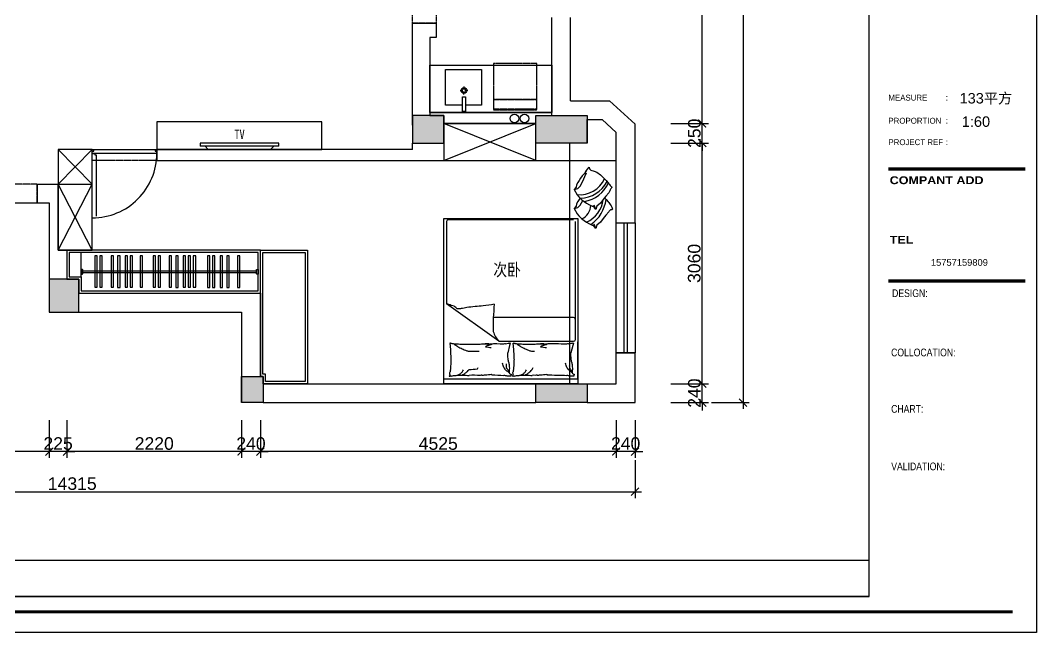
# Model space of a CAD drawing. Header units: millimetres. Extents: x 148889 to 229003, y -70503 to 111106.
# Drawn here: x 184011 to 196937, y -53516 to -45727 of the extents above; entities that cross this region are included whole.
import ezdxf
from ezdxf.enums import TextEntityAlignment as Align

# ---------------------------------------------------------------- set-up
doc = ezdxf.new("R2010")
doc.units = ezdxf.units.MM
doc.header["$PDMODE"] = 3
doc.linetypes.add('DASHED2', pattern=[0.375, 0.25, -0.125])
doc.linetypes.add('HIDDEN', pattern=[0.375, 0.25, -0.125])
for name, color, linetype in [('C-门套', 16, 'Continuous'), ('P-原墙线', 7, 'Continuous'), ('P-固定家具1(到顶)', 3, 'Continuous'), ('P-固定家具2(不到顶)', 2, 'Continuous'), ('P-外部尺寸', 44, 'Continuous'), ('P-完成面', 1, 'Continuous'), ('P-文字', 3, 'Continuous'), ('P-新墙线', 4, 'Continuous'), ('P-活动家具', 3, 'Continuous'), ('P-窗', 3, 'Continuous'), ('P-门', 1, 'Continuous'), ('W-图框', 251, 'Continuous'), ('大墨图框', 4, 'Continuous')]:
    doc.layers.add(name, color=color, linetype=linetype)
doc.styles.add('Arial', font='arial.ttf')
doc.styles.add('H1', font='SimSun.ttf')
doc.styles.add('LOGO', font='arial.ttf')
doc.styles.add('LOGO-2', font='', dxfattribs={"width": 0.8})
doc.styles.add('NAME-1', font='simhei_0.ttf')
doc.styles.add('NAME-2', font='swisse.ttf')
doc.styles.get('LOGO-2').set_extended_font_data('Arial Black')
doc.dimstyles.new('1比80', dxfattribs={"dimscale": 80, "dimtxt": 2, "dimasz": 1.25, "dimexe": 1, "dimexo": 1, "dimgap": 0.25, "dimtad": 1, "dimdec": 0, "dimrnd": 0.005, "dimzin": 0, "dimdsep": 46, "dimtxsty": 'Arial', "dimblk": 'ARCHTICK', "dimcen": 0.125, "dimdle": 1, "dimclrd": 44, "dimclre": 44, "dimclrt": 50, "dimadec": 0, "dimazin": 0, "dimtfac": 1, "dimtdec": 0, "dimtix": 1, "dimtmove": 2, "dimatfit": 3, "dimldrblk": 'DOT', "dimfxl": 5, "dimfxlon": 1, "dimtvp": 1, "dimtolj": 1, "dimtzin": 0, "dimarcsym": 0})

# ---------------------------------------------------------------- blocks, each defined once
blk = doc.blocks.new('_ArchTick')
at = {"color": 0, "linetype": 'ByBlock', "const_width": 0.15}
blk.add_lwpolyline([(-0.5, -0.5), (0.5, 0.5)], dxfattribs=at)
blk = doc.blocks.new('*D216')
at = {"layer": 'Defpoints', "color": 0}
for p in [(191829, -50272), (191589, -50349), (191589, -51213)]:
    blk.add_point(p, dxfattribs=at)
at = {"layer": 'P-外部尺寸', "color": 44, "lineweight": -2}
for p, q in [((191589, -50813), (191589, -51293)), ((191829, -50813), (191829, -51293)), ((191589, -51213), (191489, -51213)), ((191829, -51213), (191589, -51213)), ((191829, -51213), (191929, -51213))]:
    blk.add_line(p, q, dxfattribs=at)
at = {"layer": 'P-外部尺寸', "color": 44, "lineweight": -2, "xscale": 100, "yscale": 100, "zscale": 100}
blk.add_blockref('_ArchTick', (191589, -51213), dxfattribs=at)
at = {"layer": 'P-外部尺寸', "color": 44, "lineweight": -2, "xscale": 100, "yscale": 100, "zscale": 100, "rotation": 180}
blk.add_blockref('_ArchTick', (191829, -51213), dxfattribs=at)
at = {"layer": 'P-外部尺寸', "color": 50, "insert": (191709, -51111), "char_height": 160, "attachment_point": 5, "style": 'Arial'}
blk.add_mtext('\\A1;240', dxfattribs=at)
blk = doc.blocks.new('_Dot')
at = {"color": 0, "linetype": 'ByBlock', "lineweight": -2}
blk.add_line((-0.5, 0), (-1, 0), dxfattribs=at)
at = {"color": 0, "linetype": 'ByBlock', "const_width": 0.5}
blk.add_lwpolyline([(-0.25, 0, 1), (0.25, 0, 1)], format="xyb", close=True, dxfattribs=at)
blk = doc.blocks.new('*D217')
at = {"layer": 'Defpoints', "color": 0}
for p in [(187064, -50125), (191589, -50349), (187064, -51213)]:
    blk.add_point(p, dxfattribs=at)
at = {"layer": 'P-外部尺寸', "color": 44, "lineweight": -2}
for p, q in [((187064, -50813), (187064, -51293)), ((191589, -50813), (191589, -51293)), ((191669, -51213), (186984, -51213))]:
    blk.add_line(p, q, dxfattribs=at)
at = {"layer": 'P-外部尺寸', "color": 44, "lineweight": -2, "xscale": 100, "yscale": 100, "zscale": 100, "rotation": 180}
blk.add_blockref('_ArchTick', (187064, -51213), dxfattribs=at)
at = {"layer": 'P-外部尺寸', "color": 44, "lineweight": -2, "xscale": 100, "yscale": 100, "zscale": 100}
blk.add_blockref('_ArchTick', (191589, -51213), dxfattribs=at)
at = {"layer": 'P-外部尺寸', "color": 50, "insert": (189326, -51111), "char_height": 160, "attachment_point": 5, "style": 'Arial'}
blk.add_mtext('\\A1;4525', dxfattribs=at)
blk = doc.blocks.new('*D218')
at = {"layer": 'Defpoints', "color": 0}
for p in [(186824, -50125), (187064, -50125), (186824, -51213)]:
    blk.add_point(p, dxfattribs=at)
at = {"layer": 'P-外部尺寸', "color": 44, "lineweight": -2}
for p, q in [((186824, -50813), (186824, -51293)), ((187064, -50813), (187064, -51293)), ((186824, -51213), (186724, -51213)), ((187064, -51213), (186824, -51213)), ((187064, -51213), (187164, -51213))]:
    blk.add_line(p, q, dxfattribs=at)
at = {"layer": 'P-外部尺寸', "color": 44, "lineweight": -2, "xscale": 100, "yscale": 100, "zscale": 100}
blk.add_blockref('_ArchTick', (186824, -51213), dxfattribs=at)
at = {"layer": 'P-外部尺寸', "color": 44, "lineweight": -2, "xscale": 100, "yscale": 100, "zscale": 100, "rotation": 180}
blk.add_blockref('_ArchTick', (187064, -51213), dxfattribs=at)
at = {"layer": 'P-外部尺寸', "color": 50, "insert": (186944, -51111), "char_height": 160, "attachment_point": 5, "style": 'Arial'}
blk.add_mtext('\\A1;240', dxfattribs=at)
blk = doc.blocks.new('*D219')
at = {"layer": 'Defpoints', "color": 0}
for p in [(184604, -48853), (186824, -50125), (184604, -51213)]:
    blk.add_point(p, dxfattribs=at)
at = {"layer": 'P-外部尺寸', "color": 44, "lineweight": -2}
for p, q in [((184604, -50813), (184604, -51293)), ((186824, -50813), (186824, -51293)), ((186904, -51213), (184524, -51213))]:
    blk.add_line(p, q, dxfattribs=at)
at = {"layer": 'P-外部尺寸', "color": 44, "lineweight": -2, "xscale": 100, "yscale": 100, "zscale": 100, "rotation": 180}
blk.add_blockref('_ArchTick', (184604, -51213), dxfattribs=at)
at = {"layer": 'P-外部尺寸', "color": 44, "lineweight": -2, "xscale": 100, "yscale": 100, "zscale": 100}
blk.add_blockref('_ArchTick', (186824, -51213), dxfattribs=at)
at = {"layer": 'P-外部尺寸', "color": 50, "insert": (185714, -51111), "char_height": 160, "attachment_point": 5, "style": 'Arial'}
blk.add_mtext('\\A1;2220', dxfattribs=at)
blk = doc.blocks.new('*D220')
at = {"layer": 'Defpoints', "color": 0}
for p in [(184379, -48853), (184604, -48853), (184379, -51213)]:
    blk.add_point(p, dxfattribs=at)
at = {"layer": 'P-外部尺寸', "color": 44, "lineweight": -2}
for p, q in [((184379, -50813), (184379, -51293)), ((184604, -50813), (184604, -51293)), ((184379, -51213), (184279, -51213)), ((184604, -51213), (184379, -51213)), ((184604, -51213), (184704, -51213))]:
    blk.add_line(p, q, dxfattribs=at)
at = {"layer": 'P-外部尺寸', "color": 44, "lineweight": -2, "xscale": 100, "yscale": 100, "zscale": 100}
blk.add_blockref('_ArchTick', (184379, -51213), dxfattribs=at)
at = {"layer": 'P-外部尺寸', "color": 44, "lineweight": -2, "xscale": 100, "yscale": 100, "zscale": 100, "rotation": 180}
blk.add_blockref('_ArchTick', (184604, -51213), dxfattribs=at)
at = {"layer": 'P-外部尺寸', "color": 50, "insert": (184491, -51111), "char_height": 160, "attachment_point": 5, "style": 'Arial'}
blk.add_mtext('\\A1;225', dxfattribs=at)
blk = doc.blocks.new('*D221')
at = {"layer": 'Defpoints', "color": 0}
for p in [(182124, -48853), (184379, -48853), (182124, -51213)]:
    blk.add_point(p, dxfattribs=at)
at = {"layer": 'P-外部尺寸', "color": 44, "lineweight": -2}
for p, q in [((182124, -50813), (182124, -51293)), ((184379, -50813), (184379, -51293)), ((184459, -51213), (182044, -51213))]:
    blk.add_line(p, q, dxfattribs=at)
at = {"layer": 'P-外部尺寸', "color": 44, "lineweight": -2, "xscale": 100, "yscale": 100, "zscale": 100, "rotation": 180}
blk.add_blockref('_ArchTick', (182124, -51213), dxfattribs=at)
at = {"layer": 'P-外部尺寸', "color": 44, "lineweight": -2, "xscale": 100, "yscale": 100, "zscale": 100}
blk.add_blockref('_ArchTick', (184379, -51213), dxfattribs=at)
at = {"layer": 'P-外部尺寸', "color": 50, "insert": (183251, -51111), "char_height": 160, "attachment_point": 5, "style": 'Arial'}
blk.add_mtext('\\A1;2255', dxfattribs=at)
blk = doc.blocks.new('*D225')
at = {"layer": 'Defpoints', "color": 0}
for p in [(177514, -50813), (191829, -50813), (191829, -51723)]:
    blk.add_point(p, dxfattribs=at)
at = {"layer": 'P-外部尺寸', "color": 44, "lineweight": -2}
for p, q in [((177514, -51323), (177514, -51803)), ((191829, -51323), (191829, -51803)), ((177434, -51723), (191909, -51723))]:
    blk.add_line(p, q, dxfattribs=at)
at = {"layer": 'P-外部尺寸', "color": 44, "lineweight": -2, "xscale": 100, "yscale": 100, "zscale": 100, "rotation": 180}
blk.add_blockref('_ArchTick', (177514, -51723), dxfattribs=at)
at = {"layer": 'P-外部尺寸', "color": 44, "lineweight": -2, "xscale": 100, "yscale": 100, "zscale": 100}
blk.add_blockref('_ArchTick', (191829, -51723), dxfattribs=at)
at = {"layer": 'P-外部尺寸', "color": 50, "insert": (184671, -51621), "char_height": 160, "attachment_point": 5, "style": 'Arial'}
blk.add_mtext('\\A1;14315', dxfattribs=at)
blk = doc.blocks.new('*D226')
at = {"layer": 'Defpoints', "color": 0}
for p in [(191356, -50349), (192684, -50349), (191356, -50589)]:
    blk.add_point(p, dxfattribs=at)
at = {"layer": 'P-外部尺寸', "color": 44, "lineweight": -2}
for p, q in [((192684, -50349), (192684, -50249)), ((192284, -50349), (192764, -50349)), ((192684, -50589), (192684, -50349)), ((192284, -50589), (192764, -50589)), ((192684, -50589), (192684, -50689))]:
    blk.add_line(p, q, dxfattribs=at)
at = {"layer": 'P-外部尺寸', "color": 44, "lineweight": -2, "xscale": 100, "yscale": 100, "zscale": 100}
for p, rotation in [((192684, -50349), 270), ((192684, -50589), 90)]:
    blk.add_blockref('_ArchTick', p, dxfattribs=dict(at, rotation=rotation))
at = {"layer": 'P-外部尺寸', "color": 50, "insert": (192583, -50469), "char_height": 160, "attachment_point": 5, "rotation": 90, "style": 'Arial'}
blk.add_mtext('\\A1;240', dxfattribs=at)
blk = doc.blocks.new('*D227')
at = {"layer": 'Defpoints', "color": 0}
for p in [(190280, -47289), (192684, -47289), (191356, -50349)]:
    blk.add_point(p, dxfattribs=at)
at = {"layer": 'P-外部尺寸', "color": 44, "lineweight": -2}
for p, q in [((192284, -47289), (192764, -47289)), ((192684, -50429), (192684, -47209)), ((192284, -50349), (192764, -50349))]:
    blk.add_line(p, q, dxfattribs=at)
at = {"layer": 'P-外部尺寸', "color": 44, "lineweight": -2, "xscale": 100, "yscale": 100, "zscale": 100}
for p, rotation in [((192684, -47289), 90), ((192684, -50349), 270)]:
    blk.add_blockref('_ArchTick', p, dxfattribs=dict(at, rotation=rotation))
at = {"layer": 'P-外部尺寸', "color": 50, "insert": (192582, -48819), "char_height": 160, "attachment_point": 5, "rotation": 90, "style": 'Arial'}
blk.add_mtext('\\A1;3060', dxfattribs=at)
blk = doc.blocks.new('*D228')
at = {"layer": 'Defpoints', "color": 0}
for p in [(190097, -47039), (192684, -47039), (190280, -47289)]:
    blk.add_point(p, dxfattribs=at)
at = {"layer": 'P-外部尺寸', "color": 44, "lineweight": -2}
for p, q in [((192284, -47039), (192764, -47039)), ((192684, -47039), (192684, -46939)), ((192684, -47289), (192684, -47039)), ((192284, -47289), (192764, -47289)), ((192684, -47289), (192684, -47389))]:
    blk.add_line(p, q, dxfattribs=at)
at = {"layer": 'P-外部尺寸', "color": 44, "lineweight": -2, "xscale": 100, "yscale": 100, "zscale": 100}
for p, rotation in [((192684, -47039), 270), ((192684, -47289), 90)]:
    blk.add_blockref('_ArchTick', p, dxfattribs=dict(at, rotation=rotation))
at = {"layer": 'P-外部尺寸', "color": 50, "insert": (192583, -47164), "char_height": 160, "attachment_point": 5, "rotation": 90, "style": 'Arial'}
blk.add_mtext('\\A1;250', dxfattribs=at)
blk = doc.blocks.new('*D229')
at = {"layer": 'Defpoints', "color": 0}
for p in [(188999, -43424), (192684, -43424), (190097, -47039)]:
    blk.add_point(p, dxfattribs=at)
at = {"layer": 'P-外部尺寸', "color": 44, "lineweight": -2}
for p, q in [((192284, -43424), (192764, -43424)), ((192684, -47119), (192684, -43344)), ((192284, -47039), (192764, -47039))]:
    blk.add_line(p, q, dxfattribs=at)
at = {"layer": 'P-外部尺寸', "color": 44, "lineweight": -2, "xscale": 100, "yscale": 100, "zscale": 100}
for p, rotation in [((192684, -43424), 90), ((192684, -47039), 270)]:
    blk.add_blockref('_ArchTick', p, dxfattribs=dict(at, rotation=rotation))
at = {"layer": 'P-外部尺寸', "color": 50, "insert": (192582, -45232), "char_height": 160, "attachment_point": 5, "rotation": 90, "style": 'Arial'}
blk.add_mtext('\\A1;3615', dxfattribs=at)
blk = doc.blocks.new('*D233')
at = {"layer": 'Defpoints', "color": 0}
for p in [(192284, -39594), (192284, -50589), (193202, -50589)]:
    blk.add_point(p, dxfattribs=at)
at = {"layer": 'P-外部尺寸', "color": 44, "lineweight": -2}
for p, q in [((193202, -39514), (193202, -50669)), ((192802, -39594), (193282, -39594)), ((192802, -50589), (193282, -50589))]:
    blk.add_line(p, q, dxfattribs=at)
at = {"layer": 'P-外部尺寸', "color": 44, "lineweight": -2, "xscale": 100, "yscale": 100, "zscale": 100}
for p, rotation in [((193202, -39594), 90), ((193202, -50589), 270)]:
    blk.add_blockref('_ArchTick', p, dxfattribs=dict(at, rotation=rotation))
at = {"layer": 'P-外部尺寸', "color": 50, "insert": (193100, -45092), "char_height": 160, "attachment_point": 5, "rotation": 90, "style": 'Arial'}
blk.add_mtext('\\A1;10995', dxfattribs=at)
blk = doc.blocks.new('A$C10130CDA')
at = {"layer": 'P-门'}
for p, q in [((0, 0), (0, 30)), ((0, 30), (20, 30)), ((820, 0), (0, 0)), ((20, 30), (20, 50)), ((20, 50), (800, 50)), ((800, 50), (800, 30)), ((800, 30), (820, 30)), ((820, 30), (820, 0))]:
    blk.add_line(p, q, dxfattribs=at)
blk = doc.blocks.new('A$C6DFF2702')
for p, q in [((0, 40), (1000, 40)), ((63, 40), (105, 0)), ((937, 40), (895, 0))]:
    blk.add_line(p, q)
for points in [[(0, 40), (0, 80), (1000, 80), (1000, 40)], [(895, 0), (105, 0)]]:
    blk.add_lwpolyline(points)
blk = doc.blocks.new('A$C435F4F1D')
at = {"layer": 'P-活动家具', "xscale": -1}
blk.add_blockref('A$C6DFF2702', (1000, 0), dxfattribs=at)
at = {"layer": 'P-文字', "style": 'H1', "width": 0.8}
blk.add_text('TV', height=120, dxfattribs=at).set_placement((437, 133))
blk = doc.blocks.new('A$C77B95984')
at = {"color": 252, "ltscale": 120}
for p, q in [((127, 366), (163, 404)), ((163, 404), (192, 434)), ((319, 444), (361, 408)), ((361, 408), (407, 372)), ((386, 389), (405, 410)), ((405, 410), (434, 440)), ((561, 449), (603, 414)), ((603, 414), (649, 378)), ((47, 252), (61, 286)), ((61, 286), (94, 331)), ((94, 331), (127, 366)), ((407, 372), (452, 340)), ((452, 340), (491, 296)), ((536, 282), (480, 262)), ((491, 296), (536, 282)), ((492, 236), (503, 270)), ((508, 263), (496, 247)), ((536, 282), (508, 263)), ((649, 378), (694, 345)), ((694, 345), (733, 301)), ((778, 288), (722, 268)), ((733, 301), (778, 288)), ((734, 242), (745, 276)), ((750, 269), (738, 253)), ((778, 288), (750, 269)), ((0, 187), (22, 192)), ((23, 166), (0, 187)), ((22, 192), (37, 207)), ((60, 139), (23, 166)), ((37, 207), (47, 252)), ((49, 148), (84, 122)), ((417, 103), (456, 164)), ((456, 164), (478, 202)), ((478, 202), (492, 236)), ((496, 247), (492, 236)), ((659, 108), (698, 170)), ((698, 170), (720, 208)), ((720, 208), (734, 242)), ((738, 253), (734, 242)), ((84, 122), (110, 100)), ((110, 100), (141, 79)), ((141, 79), (171, 64)), ((171, 64), (198, 46)), ((198, 46), (228, 32)), ((228, 32), (258, 25)), ((258, 25), (288, 0)), ((288, 1), (353, 42)), ((353, 42), (380, 64)), ((380, 64), (417, 103)), ((394, 79), (413, 70)), ((413, 70), (440, 52)), ((487, 83), (424, 115)), ((440, 52), (470, 38)), ((470, 38), (500, 31)), ((514, 54), (487, 83)), ((500, 31), (530, 6)), ((530, 6), (514, 54)), ((530, 7), (595, 47)), ((595, 47), (622, 70)), ((622, 70), (659, 108))]:
    blk.add_line(p, q, dxfattribs=at)
at = {"color": 252}
for p, q in [((117, 134), (72, 152)), ((181, 109), (117, 134)), ((245, 77), (181, 109)), ((272, 48), (245, 77)), ((288, 0), (272, 48))]:
    blk.add_line(p, q, dxfattribs=at)
at = {"color": 252, "ltscale": 120}
for centre, radius, start, end in [((0, 62), 398, 3.034, 63.5833), ((42, 63), 401, 10.3466, 68.0377), ((-3, 61), 356, 356.8963, 65.524)]:
    blk.add_arc(centre, radius, start, end, dxfattribs=at)
at = {"color": 252}
for centre, radius, start, end in [((361, -40), 452, 35.8909, 84.3926), ((378, 20), 354, 25.1489, 85.3782), ((480, 19), 200, 26.4599, 88.5144)]:
    blk.add_arc(centre, radius, start, end, dxfattribs=at)
at = {"color": 252, "ltscale": 120}
for points, knots in [([(192, 434), (207, 445), (226, 460), (243, 478), (248, 483)], [0, 0, 0, 0, 53.615527, 73.759118, 73.759118, 73.759118, 73.759118]), ([(248, 483), (259, 475), (281, 458), (307, 448), (319, 444)], [0, 0, 0, 0, 42.350236, 81.851055, 81.851055, 81.851055, 81.851055]), ([(434, 440), (447, 451), (471, 471), (536, 504), (531, 466), (548, 457), (561, 449)], [0, 0, 0, 0, 61.510805, 111.422185, 121.590049, 161.394204, 161.394204, 161.394204, 161.394204])]:
    blk.add_open_spline(points, degree=3, knots=knots, dxfattribs=at)
blk = doc.blocks.new('A$C2BA7324C')
at = {"layer": 'P-活动家具', "color": 8, "linetype": 'DASHED2'}
for p, q in [((0, 586), (552, 586)), ((5, 581), (547, 581)), ((5, 460), (5, 581)), ((547, 581), (547, 460)), ((552, 0), (552, 586)), ((0, 455), (552, 455)), ((5, 460), (547, 460))]:
    blk.add_line(p, q, dxfattribs=at)
blk.add_lwpolyline([(0, 586), (0, 0), (552, 0), (552, 586)], close=True, dxfattribs=at)
blk = doc.blocks.new('sfbhsrdfbh')
at = {"layer": '大墨图框', "color": 4, "linetype": 'ByBlock', "ltscale": 100}
for points in [[(56.17, 280.38), (476.17, 280.38), (476.17, -16.59), (56.17, -16.59)], [(438.91, 274.48), (68.08, 274.48), (68.08, -8.51), (438.91, -8.51)]]:
    blk.add_lwpolyline(points, close=True, dxfattribs=at)
at = {"layer": '大墨图框', "color": 1, "const_width": 0.755}
for points in [[(443.22, 86.49), (473.66, 86.49)], [(443.22, 61.59), (473.66, 61.59)]]:
    blk.add_lwpolyline(points, dxfattribs=at)
at = {"layer": '大墨图框', "color": 0, "const_width": 0.725}
blk.add_lwpolyline([(68.08, -11.95), (470.84, -11.95)], dxfattribs=at)
at = {"layer": '大墨图框', "color": 1}
for s, height, style, width, p in [('MEASURE ', 1.305, 'LOGO', 0.96, (443.21, 101.73)), (':', 1.3, 'LOGO', 1, (455.94, 101.73)), ('PROPORTION', 1.305, 'LOGO', 0.96, (443.21, 96.6)), (':', 1.3, 'LOGO', 1, (455.94, 96.6)), ('PROJECT REF', 1.3047, 'LOGO', 0.96, (443.21, 91.83)), (':', 1.3, 'LOGO', 1, (455.94, 91.83)), ('COMPANT ADD', 1.7396, 'LOGO-2', 1, (443.5, 83.15)), ('TEL', 1.74, 'LOGO-2', 1, (443.5, 69.91))]:
    blk.add_text(s, height=height, dxfattribs=dict(at, style=style, width=width)).set_placement(p)
at = {"layer": '大墨图框', "color": 1, "attachment_point": 1}
for s, insert, char_height, width, style in [('{\\H1.116x;133\\fSimSun|b0|i0|c134|p54;平方}', (459.03, 103.4), 2.0755, 24.9373, 'LOGO'), ('{\\H1.116x;1:60}', (459.52, 98.21), 2.0755, 24.9373, 'LOGO'), ('{\\H1.116x;15757159809}', (452.66, 66.48), 1.328, 21.8201, 'LOGO'), ('{\\fArial|b0|i0|c0|p34;DESIGN:}', (444.03, 59.76), 1.7203, 2.1993, 'LOGO-2'), ('{\\fArial|b0|i0|c0|p34;COLLOCATION:}', (443.81, 46.58), 1.7203, 2.1993, 'LOGO-2'), ('{\\fArial|b0|i0|c0|p34;CHART:}', (443.82, 34.03), 1.7203, 2.1993, 'LOGO-2'), ('{\\fArial|b0|i0|c0|p34;VALIDATION:}', (443.84, 21.24), 1.7203, 2.1993, 'LOGO-2')]:
    blk.add_mtext(s, dxfattribs=dict(at, insert=insert, char_height=char_height, width=width, style=style))
blk = doc.blocks.new('*U94')
at = {"color": 4}
blk.add_lwpolyline([(0, 0), (370.83, 0), (370.83, 8), (0, 8)], close=True, dxfattribs=at)
at = {"color": 2, "style": 'NAME-1'}
blk.add_attdef('FF', text='', height=3.5, dxfattribs=at).set_placement((4, 4), align=Align.MIDDLE)
at = {"color": 2, "style": 'NAME-2', "width": 1.2}
blk.add_attdef('PLAN', text='', height=3.5, dxfattribs=at).set_placement((10, 4), align=Align.MIDDLE_LEFT)
at = {"color": 2, "style": 'NAME-1'}
blk.add_attdef('平面布置图', text='', height=3.5, dxfattribs=at).set_placement((54.56, 4), align=Align.MIDDLE_LEFT)
blk.add_attdef('SCALE1:100/比例1:100', text='', height=3.5, dxfattribs=at).set_placement((370.83, 4), align=Align.MIDDLE_RIGHT)
blk = doc.blocks.new('A$C6D1B240A')
at = {"layer": 'P-活动家具'}
for p, q in [((450, 0), (450, 2100)), ((450, 2100), (2150, 2100)), ((2150, 2100), (2150, 0)), ((2150, 56), (450, 56)), ((2150, 0), (450, 0))]:
    blk.add_line(p, q, dxfattribs=at)
at = {"layer": 'P-活动家具', "color": 252}
for p, q in [((2099, 2086), (504, 2086)), ((482, 2064), (482, 1015)), ((2121, 563), (2121, 2064)), ((1146, 541), (482, 1015)), ((2099, 843), (1077, 843)), ((450, 56), (450, 531)), ((1146, 541), (2099, 541)), ((1293, 518), (1285, 485)), ((2095, 518), (2087, 485)), ((2150, 56), (2150, 531)), ((1285, 485), (1262, 393)), ((2087, 485), (2064, 393))]:
    blk.add_line(p, q, dxfattribs=at)
for points in [[(1089, 1011, -0.007297), (948, 991, -0.004988), (741, 971, -0.006616), (668, 955, 0.023828), (648, 951, 0.052541), (616, 952, 0.032755), (580, 987, 0.013133), (543, 997, 0.007859), (482, 1015)], [(580, 504, -0.016108), (623, 474, -0.024599), (653, 458, -0.009477), (708, 432, -0.015937), (741, 418, -0.072521), (759, 414, -0.009571), (899, 414)], [(1061, 502, -0.009729), (1030, 492, -0.009729), (1000, 481, -0.007971), (976, 471, -0.002711), (1052, 460)], [(1382, 504, -0.016108), (1425, 474, -0.024599), (1455, 458, -0.009477), (1510, 432, -0.015937), (1543, 418, -0.072521), (1561, 414, -0.033339), (1601, 414)], [(1763, 502, -0.009729), (1732, 492, -0.009729), (1702, 481, -0.007971), (1678, 471, -0.002711), (1754, 460)], [(1279, 139, 0.077379), (1240, 167, 0.077379), (1212, 205, 0.047525), (1201, 233, 0.047525), (1195, 262)], [(2081, 139, 0.077379), (2042, 167, 0.077379), (2014, 205, 0.047525), (2003, 233, 0.047525), (1997, 262)], [(584, 103, -0.088153), (623, 107, -0.088153), (657, 124, -0.077547), (681, 148, -0.077547), (697, 178)], [(675, 110, -0.027842), (702, 121, -0.048685), (716, 130, -0.023666), (747, 157, -0.031223), (768, 180, -0.004518), (874, 189, -0.023191), (883, 207)], [(1280, 156, 0.05369), (1265, 171, 0.070312), (1256, 185, 0.015448), (1251, 194, 0.013244), (1247, 205, 0.082127), (1244, 225, 0.064164), (1247, 251)], [(1386, 103, -0.088153), (1425, 107, -0.088153), (1459, 124, -0.077547), (1483, 148, -0.077547), (1499, 178)], [(1477, 110, -0.027842), (1504, 121, -0.048685), (1518, 130, -0.023666), (1549, 157, -0.031223), (1570, 180, -0.046801), (1575, 189, -0.023191), (1584, 207)], [(2082, 156, 0.05369), (2067, 171, 0.070312), (2058, 185, 0.015448), (2053, 194, 0.013244), (2049, 205, 0.082127), (2046, 225, 0.064164), (2049, 251)]]:
    blk.add_lwpolyline(points, format="xyb", dxfattribs=at)
for centre, radius, start, end in [((504, 2064), 22.2, 90, 180), ((3575, 741), 2500, 173.7985, 181.7821), ((2097, 821), 22.2, 360, 90), ((1467, 806), 417, 200.1488, 219.6445), ((505, 514), 21.5, 343.3022, 9.9984), ((526, 520), 1.47, 262.8796, 343.3022), ((555, 613), 97.2, 253.7788, 262.8796), ((1243, 816), 301, 274.0829, 279.4841), ((1293, 519), 1.02, 165.9551, 274.0829), ((1307, 514), 21.5, 343.3022, 9.9984), ((1328, 520), 1.47, 262.8796, 343.3022), ((1357, 613), 97.2, 253.7788, 262.8796), ((2044, 816), 301, 274.0829, 279.4841), ((2095, 519), 1.02, 165.9551, 274.0829), ((2099, 563), 22.2, 270, 360), ((882, 530), 357, 183.5049, 189.9984), ((15659, 1276), 15151, 183.055, 183.5049), ((582, 592), 85.3, 242.7159, 253.7788), ((547, 461), 50.3, 62.7159, 77.131), ((560, 344), 162, 77.131, 86.426), ((589, -791), 1293, 86.426, 89.7135), ((855, -18241), 18741, 89.8332, 90.565), ((1017, -989), 1493, 91.5355, 94.1282), ((901, -954), 1465, 85.2338, 87.1624), ((1025, 760), 256, 258.4414, 272.7491), ((1082, -761), 1269, 92.6935, 94.7658), ((1097, -1267), 1773, 86.5102, 91.9452), ((1245, 376), 133, 96.4341, 107.3864), ((1188, 760), 255, 279.4841, 287.3864), ((1187, 390), 75.2, 345.9548, 2.6649), ((1683, 530), 357, 183.5049, 189.9984), ((16461, 1276), 15151, 183.055, 183.5049), ((1384, 592), 85.3, 242.7159, 253.7788), ((1349, 461), 50.3, 62.7159, 77.131), ((1361, 344), 162, 77.131, 86.426), ((1391, -791), 1293, 86.426, 89.7135), ((1579, -5854), 6354, 89.7135, 90.9704), ((1719, -989), 1493, 91.5355, 94.1282), ((1603, -954), 1465, 85.2338, 87.1624), ((1726, 760), 256, 258.4414, 272.7491), ((1784, -761), 1269, 92.6935, 94.7658), ((1835, -4002), 4508, 87.8113, 91.2201), ((2047, 376), 133, 96.4341, 107.3864), ((1990, 760), 255, 279.4841, 287.3864), ((1989, 390), 75.2, 345.9548, 2.6649), ((2053, 393), 1517, 181.6331, 183.055), ((1291, 267), 754, 176.6312, 181.6331), ((535, 269), 732, 2.6649, 8.005), ((922, 229), 352, 8.005, 12.1984), ((2237, 443), 980, 189.6844, 192.1984), ((2855, 393), 1517, 181.6331, 183.055), ((2093, 267), 754, 176.6312, 181.6331), ((1337, 269), 732, 2.6649, 8.005), ((1724, 229), 352, 8.005, 12.1984), ((3039, 443), 980, 189.6844, 192.1984), ((257, 192), 273, 347.8905, 351.8665), ((490, 121), 36.4, 351.8665, 21.421), ((746, 124), 220, 167.8905, 172.3191), ((1543, 110), 1015, 172.3191, 176.6312), ((1505, 236), 227, 180, 189.6844), ((1825, 138), 546, 173.7676, 180), ((1313, 156), 38, 206.5805, 265.5998), ((1058, 192), 273, 347.8905, 351.8665), ((1292, 121), 36.4, 351.8665, 21.421), ((1547, 124), 220, 167.8905, 172.3191), ((2345, 110), 1015, 172.3191, 176.6312), ((2114, 156), 38, 206.5805, 265.5998), ((2307, 236), 227, 180, 189.6844), ((2627, 138), 546, 173.7676, 180), ((518, 99), 2.58, 258.1069, 19.564), ((516, 93), 3.8, 19.564, 68.2117), ((525, 99), 4.75, 78.1069, 158.0096), ((518, 67), 27.9, 68.2117, 85.6975), ((542, 110), 17.3, 158.0096, 201.421), ((544, 65), 32.1, 85.6975, 120.6513), ((541, 157), 59.9, 275.2592, 300.6513), ((541, 1017), 912, 271.9079, 275.2592), ((642, 1769), 1660, 269.4243, 271.9079), ((778, 1076), 970, 265.1982, 269.4243), ((817, -3669), 3776, 88.5983, 90.7412), ((940, -61), 169, 92.5386, 100.1899), ((870, 693), 588, 276.0867, 280.1899), ((974, 639), 525, 270.0039, 279.073), ((1059, 117), 4.11, 123.6206, 229.8304), ((1353, 4488), 4384, 266.1196, 268.1502), ((1162, -229), 339, 74.256, 81.5628), ((1254, -82), 179, 81.5628, 90), ((1299, -3), 100, 90, 101.2724), ((1313, 103), 14.6, 101.2724, 206.5805), ((1320, 99), 2.58, 258.1069, 19.564), ((1318, 93), 3.8, 19.564, 68.2117), ((1327, 99), 4.75, 78.1069, 158.0096), ((1319, 67), 27.9, 68.2117, 85.6975), ((1344, 110), 17.3, 158.0096, 201.421), ((1346, 65), 32.1, 85.6975, 120.6513), ((1343, 157), 59.9, 275.2592, 300.6513), ((1343, 1017), 912, 271.9079, 275.2592), ((1444, 1769), 1660, 269.4243, 271.9079), ((1580, 1076), 970, 265.1982, 269.4243), ((1585, -215), 322, 85.1982, 92.5386), ((1641, -61), 169, 92.5386, 100.1899), ((1572, 693), 588, 276.0867, 280.1899), ((1676, 639), 525, 270.0039, 279.073), ((1761, 117), 4.11, 123.6206, 229.8304), ((2246, 11940), 11836, 267.6388, 268.8747), ((1964, -229), 339, 74.256, 81.5628), ((2055, -82), 179, 81.5628, 90), ((2101, -3), 100, 90, 101.2724), ((2114, 103), 14.6, 101.2724, 206.5805)]:
    blk.add_arc(centre, radius, start, end, dxfattribs=at)

msp = doc.modelspace()

# ---------------------------------------------------------------- hatches: boundary and pattern name
at = {"layer": 'P-原墙线'}
h = msp.add_hatch(color=8, dxfattribs=at)
h.dxf.hatch_style = 1
h.paths.add_polyline_path([(188999, -39594.4), (188999, -39904.4), (189409, -39904.4), (189409, -39594.4)])
h.paths.add_polyline_path([(189299, -43064.4), (188999, -43064.4), (188999, -43564.4), (189299, -43564.4)])
h.paths.add_polyline_path([(189399, -46939.4), (188999, -46939.4), (188999, -47289.4), (189399, -47289.4)])
h.paths.add_polyline_path([(190569, -47289.4), (191219, -47289.4), (191219, -46939.4), (190569, -46939.4)])
h.paths.add_polyline_path([(184379, -49019.4), (184379, -49439.4), (184754, -49439.4), (184754, -49019.4)])
h.paths.add_polyline_path([(186824, -50589.4), (187099, -50589.4), (187099, -50259.4), (186824, -50259.4)])
h.paths.add_polyline_path([(190569, -50349.4), (190569, -50589.4), (191219, -50589.4), (191219, -50349.4)])
h.paths.add_polyline_path([(179204, -48899.4), (178724, -48899.4), (178724, -49289.4), (179204, -49289.4)])
h.paths.add_polyline_path([(177754, -46819.4), (177754, -46569.4), (177184, -46569.4), (177184, -46819.4)])
h.paths.add_polyline_path([(177184, -43554.4), (177184, -43914.4), (177614, -43914.4), (177614, -43554.4)])
h.paths.add_polyline_path([(181504, -43824.4), (181504, -43504.4), (181094, -43504.4), (181094, -43824.4)])
h.paths.add_polyline_path([(184289, -43824.4), (184614, -43824.4), (184614, -43194.4), (184289, -43194.4)])
h.paths.add_polyline_path([(183509, -39594.4), (183269, -39594.4), (183269, -39954.4), (183509, -39954.4)])
h.paths.add_polyline_path([(181514, -40814.4), (181514, -40574.4), (181094, -40574.4), (181094, -40814.4)])
h.paths.add_polyline_path([(179214, -40574.4), (178784, -40574.4), (178784, -40814.4), (179214, -40814.4)])

# ---------------------------------------------------------------- linework, layer by layer
at = {"layer": 'C-门套', "linetype": 'HIDDEN'}
for points in [[(188999, -43744.4), (189299, -43744.4), (189299, -45764.4), (188999, -45764.4)], [(184926.5, -47369.4), (185746.5, -47369.4), (185746.5, -47509.4), (184926.5, -47509.4)], [(183144, -48049.4), (184224, -48049.4), (184224, -47809.4), (183144, -47809.4)]]:
    msp.add_lwpolyline(points, close=True, dxfattribs=at)
at = {"layer": 'P-原墙线'}
for p, q in [((190769, -46939.4), (190769, -45689.4)), ((191009, -46749.4), (191009, -45689.4)), ((188999, -47059.4), (188999, -45764.4)), ((188999, -45764.4), (189299, -45764.4)), ((189299, -45764.4), (189299, -45944.4)), ((189299, -45944.4), (189219, -45944.4)), ((189219, -45944.4), (189219, -46939.4)), ((188999, -47059.4), (188999, -46249.4)), ((189219, -46249.4), (189219, -46939.4)), ((191009, -46749.4), (191502.3, -46749.4)), ((191502.3, -46749.4), (191829, -47048.8)), ((189219, -46939.4), (189399, -46939.4)), ((189399, -46939.4), (189399, -47039.4)), ((190569, -47039.4), (190569, -46939.4)), ((190569, -46939.4), (190769, -46939.4)), ((191219, -47289.4), (191219, -46989.4)), ((191219, -46989.4), (191409, -46989.4)), ((191409, -46989.4), (191589, -47154.4)), ((191829, -48304.4), (191829, -47048.8)), ((191589, -48304.4), (191589, -47154.4)), ((190999, -50349.4), (190999, -47289.4)), ((184224, -47809.4), (184494, -47809.4)), ((184224, -47809.4), (184224, -48049.4)), ((184224, -47809.4), (184224, -48049.4)), ((184494, -48649.4), (184494, -47809.4)), ((184224, -48049.4), (184379, -48049.4)), ((184379, -48049.4), (184379, -49439.4)), ((191589, -48304.4), (191829, -48304.4)), ((184604, -48649.4), (184494, -48649.4)), ((184604, -48649.4), (184604, -49019.4)), ((184604, -49019.4), (184754, -49019.4)), ((184754, -49019.4), (184754, -49199.4)), ((184754, -49199.4), (187064, -49199.4)), ((187064, -49199.4), (187064, -50259.4)), ((184379, -49439.4), (186824, -49439.4)), ((186824, -49439.4), (186824, -50589.4)), ((191589, -50349.4), (191589, -49954.4)), ((191589, -49954.4), (191829, -49954.4)), ((191829, -50589.4), (191829, -49954.4)), ((187064, -50259.4), (187099, -50259.4)), ((187099, -50259.4), (187099, -50349.4)), ((187114, -50349.4), (191589, -50349.4)), ((187099, -50589.4), (190569, -50589.4)), ((191219, -50589.4), (191829, -50589.4))]:
    msp.add_line(p, q, dxfattribs=at)
for points in [[(189399, -46939.4), (188999, -46939.4), (188999, -47289.4), (189399, -47289.4)], [(190569, -46939.4), (191219, -46939.4), (191219, -47289.4), (190569, -47289.4)], [(184754, -49019.4), (184379, -49019.4), (184379, -49439.4), (184754, -49439.4)], [(186824, -50259.4), (187099, -50259.4), (187099, -50589.4), (186824, -50589.4)], [(190569, -50349.4), (191219, -50349.4), (191219, -50589.4), (190569, -50589.4)]]:
    msp.add_lwpolyline(points, close=True, dxfattribs=at)
for centre in [(190294, -46974.4), (190422.1, -46974.4)]:
    msp.add_circle(centre, 55, dxfattribs=at)
at = {"layer": 'P-固定家具1(到顶)', "color": 252}
for p, q in [((189399, -47509.4), (190569, -47039.4)), ((190569, -47509.4), (189399, -47039.4)), ((184494, -47809.4), (184926.5, -47369.4)), ((184926.5, -47809.4), (184494, -47369.4)), ((184926.5, -48649.4), (184494, -47809.4)), ((184494, -48649.4), (184926.5, -47809.4)), ((184494, -47809.4), (184926.5, -47809.4)), ((184784, -48989.4), (184784, -48679.4)), ((184804, -48914.4), (187014, -48914.4)), ((184804, -48934.4), (187014, -48934.4))]:
    msp.add_line(p, q, dxfattribs=at)
at = {"layer": 'P-固定家具1(到顶)'}
for points in [[(189399, -47509.4), (190569, -47509.4), (190569, -47039.4), (189399, -47039.4)], [(184926.5, -47369.4), (184494, -47369.4), (184494, -48649.4), (184926.5, -48649.4)]]:
    msp.add_lwpolyline(points, close=True, dxfattribs=at)
for points in [[(187064, -48649.4), (184604, -48649.4), (184604, -49019.4), (184754, -49019.4), (184754, -49199.4), (187064, -49199.4), (187064, -48649.4)], [(187064, -48649.4), (187664, -48649.4), (187664, -50349.4), (187099, -50349.4), (187099, -50259.4), (187064, -50259.4), (187064, -48649.4)]]:
    msp.add_lwpolyline(points, dxfattribs=at)
at = {"layer": 'P-固定家具1(到顶)', "color": 252}
for points in [[(187034, -48679.4), (184634, -48679.4), (184634, -48989.4), (184784, -48989.4), (184784, -49169.4), (187034, -49169.4)], [(184989.6, -49122.6), (184989.6, -48722.6), (184959.6, -48722.6), (184959.6, -49122.6)], [(185053.7, -49122.6), (185053.7, -48722.6), (185023.7, -48722.6), (185023.7, -49122.6)], [(185195.1, -49122.6), (185195.1, -48722.6), (185165.1, -48722.6), (185165.1, -49122.6)], [(185278.7, -49124.4), (185278.7, -48724.4), (185248.7, -48724.4), (185248.7, -49124.4)], [(185372.8, -49122.6), (185372.8, -48722.6), (185342.8, -48722.6), (185342.8, -49122.6)], [(185436.9, -49122.6), (185436.9, -48722.6), (185406.9, -48722.6), (185406.9, -49122.6)], [(185566, -49122.6), (185566, -48722.6), (185536, -48722.6), (185536, -49122.6)], [(185728.8, -49122.6), (185728.8, -48722.6), (185698.8, -48722.6), (185698.8, -49122.6)], [(185792.9, -49122.6), (185792.9, -48722.6), (185762.9, -48722.6), (185762.9, -49122.6)], [(185934.3, -49122.6), (185934.3, -48722.6), (185904.3, -48722.6), (185904.3, -49122.6)], [(186017.8, -49124.4), (186017.8, -48724.4), (185987.8, -48724.4), (185987.8, -49124.4)], [(186111.9, -49122.6), (186111.9, -48722.6), (186081.9, -48722.6), (186081.9, -49122.6)], [(186176, -49122.6), (186176, -48722.6), (186146, -48722.6), (186146, -49122.6)], [(186240.8, -49122.6), (186240.8, -48722.6), (186210.8, -48722.6), (186210.8, -49122.6)], [(186422.3, -49124.4), (186422.3, -48724.4), (186392.3, -48724.4), (186392.3, -49124.4)], [(186486.4, -49124.4), (186486.4, -48724.4), (186456.4, -48724.4), (186456.4, -49124.4)], [(186582.5, -49124.4), (186582.5, -48724.4), (186552.5, -48724.4), (186552.5, -49124.4)], [(186666.9, -49124.4), (186666.9, -48724.4), (186636.9, -48724.4), (186636.9, -49124.4)], [(186804.4, -49124.4), (186804.4, -48724.4), (186774.4, -48724.4), (186774.4, -49124.4)], [(187094, -48679.4), (187634, -48679.4), (187634, -50319.4), (187129, -50319.4), (187129, -50229.4), (187094, -50229.4)]]:
    msp.add_lwpolyline(points, close=True, dxfattribs=at)
for points in [[(184784, -48954.4), (184799, -48954.4, 0.4142136), (184804, -48949.4), (184804, -48899.4, 0.4142136), (184799, -48894.4), (184784, -48894.4)], [(187034, -48954.4), (187019, -48954.4, -0.4142136), (187014, -48949.4), (187014, -48899.4, -0.4142136), (187019, -48894.4), (187034, -48894.4)]]:
    msp.add_lwpolyline(points, format="xyb", close=True, dxfattribs=at)
at = {"layer": 'P-固定家具2(不到顶)', "color": 2}
msp.add_lwpolyline([(185746.5, -47369.4), (187846.5, -47369.4), (187846.5, -47019.4), (185746.5, -47019.4)], close=True, dxfattribs=at)
at = {"layer": 'P-新墙线'}
for p, q in [((189219, -46899.4), (190770.3, -46899.4)), ((189399, -47039.4), (190569, -47039.4)), ((188999, -47369.4), (188999, -47289.4)), ((185746.5, -47509.4), (185746.5, -47369.4)), ((188999, -47369.4), (185746.5, -47369.4)), ((185746.5, -47509.4), (189399, -47509.4)), ((190569, -47509.4), (191589, -47509.4))]:
    msp.add_line(p, q, dxfattribs=at)
at = {"layer": 'P-活动家具', "color": 252}
for p, q in [((189416.9, -46804.4), (189416.9, -46354.4)), ((189416.9, -46354.4), (189877.3, -46354.4)), ((189877.3, -46354.4), (189877.3, -46804.4)), ((189603.2, -46619.4), (189639.6, -46619.4)), ((189652.7, -46569.9), (189652.7, -46606.4)), ((189652.7, -46668.9), (189652.7, -46632.5)), ((189702.2, -46619.4), (189665.7, -46619.4)), ((189634.2, -46887.8), (189634.2, -46701.7)), ((189634.2, -46701.7), (189671.2, -46701.7)), ((189671.2, -46701.7), (189671.2, -46887.8)), ((189634.2, -46804.4), (189416.9, -46804.4)), ((189671.2, -46887.8), (189634.2, -46887.8)), ((189877.3, -46804.4), (189671.2, -46804.4))]:
    msp.add_line(p, q, dxfattribs=at)
at = {"layer": 'P-活动家具', "color": 2}
msp.add_lwpolyline([(189219, -46299.4), (190769, -46299.4), (190769, -46899.4), (189219, -46899.4)], close=True, dxfattribs=at)
at = {"layer": 'P-活动家具', "color": 252}
for radius in [35, 25]:
    msp.add_circle((189652.7, -46619.4), radius, dxfattribs=at)
at = {"layer": 'P-窗'}
for p, q in [((191689, -49954.4), (191689, -48304.4)), ((191729, -48304.4), (191729, -49954.4))]:
    msp.add_line(p, q, dxfattribs=at)
msp.add_lwpolyline([(191589, -48304.4), (191829, -48304.4), (191829, -49954.4), (191589, -49954.4)], close=True, dxfattribs=at)
at = {"layer": 'P-门', "color": 8}
for p, q in [((184926.5, -48239.4), (184926.5, -47419.4)), ((184926.5, -47419.4), (184956.5, -47419.4)), ((184956.5, -47419.4), (184956.5, -47439.4)), ((184956.5, -47439.4), (184976.5, -47439.4)), ((184976.5, -47439.4), (184976.5, -48219.4))]:
    msp.add_line(p, q, dxfattribs=at)
msp.add_arc((184926.8, -47419.8), 819.7, 269.97675, 0.02313, dxfattribs=at)

# ---------------------------------------------------------------- block references
at = {"layer": 'P-完成面'}
msp.add_blockref('A$C10130CDA', (184926.5, -47419.4), dxfattribs=at)
at = {"layer": 'P-活动家具', "color": 252, "rotation": 180}
msp.add_blockref('A$C2BA7324C', (190581, -46277.7), dxfattribs=at)
at = {"layer": 'P-活动家具'}
for name, p in [('A$C435F4F1D', (186296.5, -47369.4)), ('A$C6D1B240A', (188949, -50349.4))]:
    msp.add_blockref(name, p, dxfattribs=at)
at = {"layer": 'P-活动家具', "rotation": 268.5940832192651}
msp.add_blockref('A$C77B95984', (191059.7, -47591.1), dxfattribs=at)
at = {"layer": 'W-图框', "xscale": 57.19999999999709, "yscale": 57.19999999999709, "zscale": 57.20000000000001}
msp.add_blockref('*U94', (173593.8, -53053.9), dxfattribs=at)
at = {"layer": '大墨图框', "xscale": 57.19999999999709, "yscale": 57.19999999999709, "zscale": 57.2}
msp.add_blockref('sfbhsrdfbh', (169699.4, -52566.9), dxfattribs=at)

# ---------------------------------------------------------------- texts
at = {"layer": 'P-文字', "style": 'H1', "width": 0.8}
msp.add_text('次卧', height=160, dxfattribs=at).set_placement((190027.2, -48979.2))

# ---------------------------------------------------------------- dimensions: what is measured, and where the dimension line sits
at = {"layer": 'P-外部尺寸'}
for base, p1, p2, picture, middle in [((193201.9, -50589.4), (192284.2, -39594.4), (192284.2, -50589.4), '*D233', (193100.2, -45091.9)), ((192684.2, -43424.4), (190097.3, -47039.4), (188999, -43424.4), '*D229', (192582.5, -45231.9)), ((192684.2, -47039.4), (190279.6, -47289.4), (190097.3, -47039.4), '*D228', (192582.5, -47164.4)), ((192684.2, -47289.4), (191355.9, -50349.4), (190279.6, -47289.4), '*D227', (192582.5, -48819.4)), ((192684.2, -50349.4), (191355.9, -50589.4), (191355.9, -50349.4), '*D226', (192582.5, -50469.4))]:
    dim = msp.add_linear_dim(base=base, p1=p1, p2=p2, angle=90, dimstyle='1比80', dxfattribs=at)
    dim.commit()
    dim.dimension.update_dxf_attribs({"geometry": picture, "text_midpoint": middle})
for base, p1, p2, picture, middle in [((182124, -51212.6), (184379, -48852.6), (182124, -48852.6), '*D221', (183251.5, -51110.9)), ((184379, -51212.6), (184604, -48852.6), (184379, -48852.6), '*D220', (184491.5, -51110.9)), ((184604, -51212.6), (186824, -50125.1), (184604, -48852.6), '*D219', (185714, -51110.9)), ((186824, -51212.6), (187064, -50125.1), (186824, -50125.1), '*D218', (186944, -51110.9)), ((187064, -51212.6), (191589, -50349.4), (187064, -50125.1), '*D217', (189326.5, -51110.9)), ((191589, -51212.6), (191829, -50271.9), (191589, -50349.4), '*D216', (191709, -51110.9)), ((191829, -51722.8), (177514, -50812.6), (191829, -50812.6), '*D225', (184671.5, -51621.1))]:
    dim = msp.add_linear_dim(base=base, p1=p1, p2=p2, dimstyle='1比80', dxfattribs=at)
    dim.commit()
    dim.dimension.update_dxf_attribs({"geometry": picture, "text_midpoint": middle})

doc.saveas('drawing.dxf')
